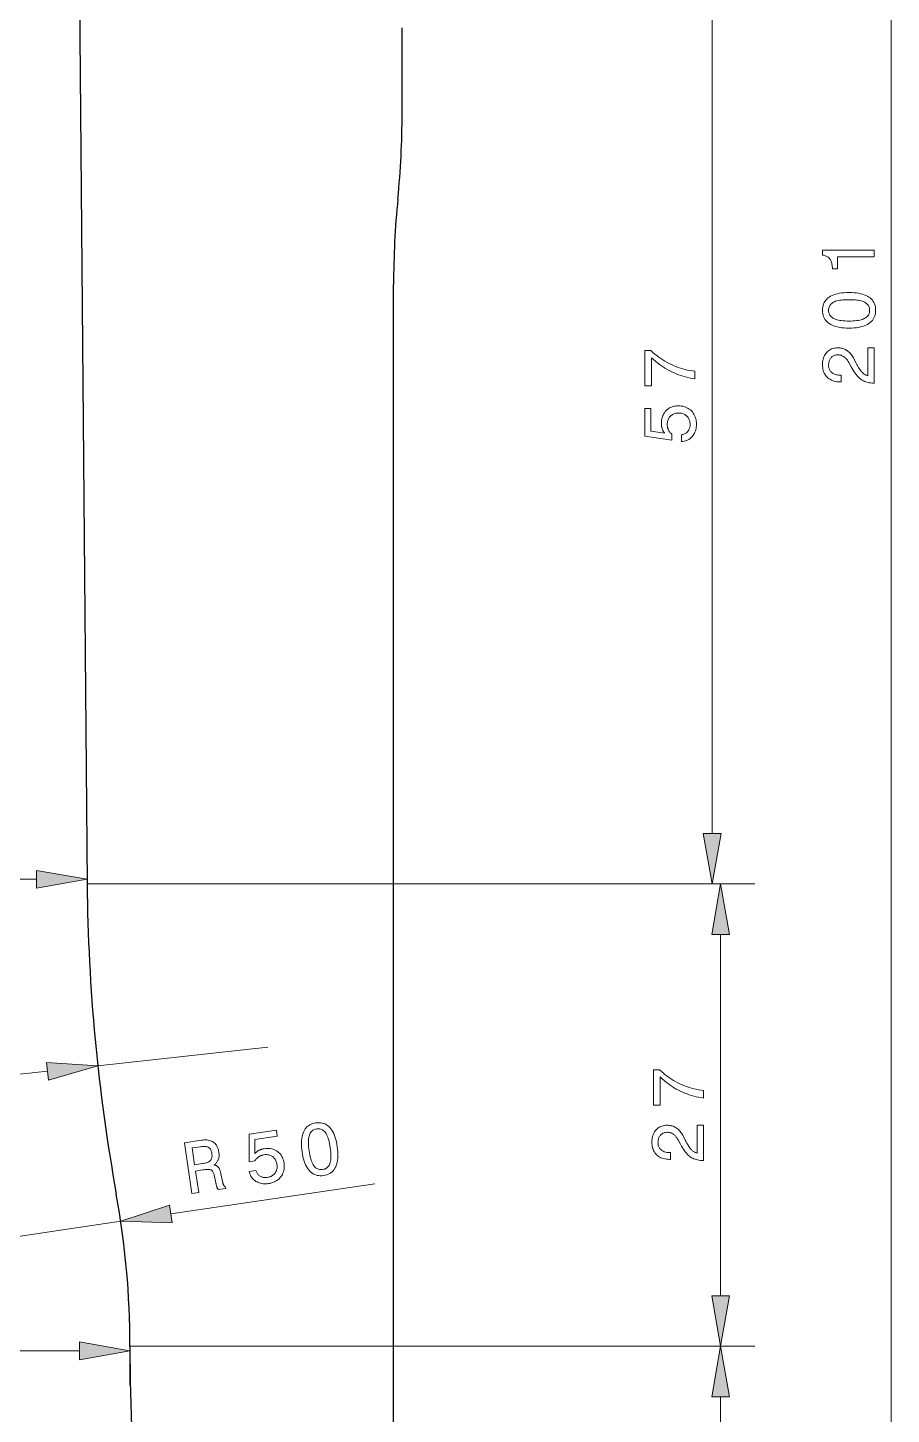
# Model space of a CAD drawing. Extents: x 0 to 297, y 0 to 550.
# Drawn here: x 156.5 to 206.9, y 190.7 to 271.6 of the extents above; entities that cross this region are included whole.
import ezdxf

# ---------------------------------------------------------------- set-up
doc = ezdxf.new("R2010")
doc.units = 0

msp = doc.modelspace()

# ---------------------------------------------------------------- linework, layer by layer
at = {"color": 7, "lineweight": 13}
for p, q in [((206.94, 157.576), (206.94, 352.667)), ((196.473, 224.576), (196.473, 275.667)), ((129.321, 221.895), (157.012, 221.895)), ((159.967, 221.622), (198.973, 221.622)), ((159.967, 221.622), (198.473, 221.622)), ((196.973, 197.576), (196.973, 218.667)), ((157.65, 210.686), (134.317, 208.153)), ((126.821, 194.358), (159.512, 194.358)), ((162.467, 194.622), (198.973, 194.622)), ((162.467, 194.622), (198.973, 194.622)), ((196.973, 165.576), (196.973, 191.667))]:
    msp.add_line(p, q, dxfattribs=at)
at = {"color": 7, "lineweight": 30}
for p, q in [((159.467, 278.622), (159.967, 221.622)), ((177.867, 150.622), (177.867, 256.622))]:
    msp.add_line(p, q, dxfattribs=at)
at = {"color": 7, "lineweight": 30, "ltscale": 0.125}
msp.add_line((178.367, 266.622), (178.367, 271.622), dxfattribs=at)
at = {"color": 7, "lineweight": 13, "ltscale": 0.056835}
msp.add_line((159.967, 221.622), (159.967, 223.895), dxfattribs=at)
at = {"color": 7, "lineweight": 13, "ltscale": 0.25}
for p, q in [((170.529, 212.083), (160.588, 211.004)), ((152.038, 200.463), (161.931, 201.923))]:
    msp.add_line(p, q, dxfattribs=at)
at = {"color": 7, "lineweight": 13, "ltscale": 0.30114}
msp.add_line((164.853, 202.355), (176.77, 204.114), dxfattribs=at)
at = {"color": 7, "lineweight": 13, "ltscale": 0.056581}
msp.add_line((162.467, 194.622), (162.467, 192.358), dxfattribs=at)
at = {"color": 7, "lineweight": 13}
for points in [[(205.94, 258.242), (203.806, 258.242), (203.806, 257.542), (203.5, 257.542), (203.498, 257.617), (203.493, 257.688), (203.485, 257.755), (203.475, 257.819), (203.462, 257.878), (203.446, 257.933), (203.428, 257.985), (203.407, 258.032), (203.384, 258.076), (203.358, 258.115), (203.329, 258.151), (203.297, 258.184), (203.262, 258.214), (203.223, 258.241), (203.181, 258.265), (203.135, 258.286), (203.087, 258.305), (203.035, 258.32), (202.979, 258.332), (202.921, 258.341), (202.921, 258.634), (205.94, 258.634)], [(204.476, 254.08), (204.328, 254.083), (204.187, 254.091), (204.053, 254.104), (203.926, 254.123), (203.806, 254.146), (203.694, 254.176), (203.589, 254.21), (203.491, 254.25), (203.401, 254.295), (203.318, 254.346), (203.242, 254.401), (203.175, 254.462), (203.115, 254.527), (203.064, 254.597), (203.02, 254.672), (202.984, 254.752), (202.956, 254.836), (202.936, 254.926), (202.925, 255.02), (202.921, 255.119), (202.925, 255.219), (202.936, 255.314), (202.956, 255.404), (202.984, 255.489), (203.019, 255.569), (203.062, 255.644), (203.114, 255.714), (203.173, 255.779), (203.24, 255.839), (203.315, 255.894), (203.397, 255.944), (203.487, 255.989), (203.585, 256.028), (203.69, 256.062), (203.802, 256.091), (203.922, 256.115), (204.05, 256.133), (204.184, 256.146), (204.327, 256.154), (204.476, 256.157), (204.626, 256.154), (204.768, 256.146), (204.902, 256.133), (205.029, 256.115), (205.148, 256.091), (205.26, 256.062), (205.365, 256.028), (205.462, 255.989), (205.552, 255.944), (205.634, 255.894), (205.708, 255.839), (205.775, 255.779), (205.834, 255.714), (205.885, 255.644), (205.928, 255.569), (205.963, 255.489), (205.991, 255.404), (206.01, 255.314), (206.022, 255.219), (206.026, 255.119), (206.022, 255.02), (206.01, 254.926), (205.991, 254.836), (205.963, 254.752), (205.927, 254.672), (205.884, 254.597), (205.833, 254.527), (205.774, 254.462), (205.707, 254.401), (205.632, 254.346), (205.549, 254.295), (205.459, 254.25), (205.362, 254.21), (205.258, 254.176), (205.146, 254.146), (205.027, 254.123), (204.9, 254.104), (204.766, 254.091), (204.625, 254.083)], [(204.476, 254.493), (204.597, 254.495), (204.711, 254.499), (204.818, 254.507), (204.919, 254.518), (205.013, 254.531), (205.101, 254.548), (205.181, 254.568), (205.256, 254.59), (205.323, 254.616), (205.384, 254.645), (205.439, 254.677), (205.488, 254.713), (205.531, 254.751), (205.568, 254.794), (205.6, 254.84), (205.626, 254.889), (205.646, 254.941), (205.66, 254.997), (205.669, 255.057), (205.672, 255.119), (205.669, 255.183), (205.66, 255.242), (205.646, 255.298), (205.626, 255.351), (205.601, 255.4), (205.569, 255.446), (205.532, 255.488), (205.49, 255.526), (205.441, 255.561), (205.387, 255.593), (205.327, 255.621), (205.26, 255.646), (205.186, 255.668), (205.105, 255.688), (205.017, 255.704), (204.923, 255.718), (204.821, 255.728), (204.713, 255.735), (204.598, 255.74), (204.476, 255.741), (204.354, 255.74), (204.239, 255.735), (204.13, 255.728), (204.029, 255.718), (203.934, 255.704), (203.846, 255.688), (203.765, 255.668), (203.691, 255.646), (203.624, 255.621), (203.564, 255.593), (203.51, 255.561), (203.461, 255.526), (203.418, 255.488), (203.381, 255.446), (203.35, 255.4), (203.325, 255.351), (203.305, 255.298), (203.29, 255.242), (203.282, 255.183), (203.279, 255.119), (203.282, 255.057), (203.29, 254.997), (203.305, 254.941), (203.325, 254.889), (203.351, 254.84), (203.383, 254.794), (203.42, 254.751), (203.463, 254.713), (203.512, 254.677), (203.567, 254.645), (203.628, 254.616), (203.695, 254.59), (203.769, 254.568), (203.85, 254.548), (203.938, 254.531), (204.032, 254.518), (204.133, 254.507), (204.241, 254.499), (204.355, 254.495)], [(195.473, 251.12), (195.329, 251.142), (195.187, 251.167), (195.048, 251.197), (194.91, 251.231), (194.775, 251.268), (194.641, 251.31), (194.509, 251.356), (194.38, 251.406), (194.252, 251.46), (194.127, 251.518), (194.003, 251.58), (193.88, 251.647), (193.758, 251.719), (193.637, 251.795), (193.517, 251.876), (193.398, 251.961), (193.281, 252.051), (193.164, 252.146), (193.049, 252.246), (192.934, 252.349), (192.934, 250.709), (192.54, 250.709), (192.54, 252.765), (192.899, 252.765), (193.011, 252.664), (193.125, 252.568), (193.24, 252.476), (193.357, 252.389), (193.476, 252.305), (193.597, 252.226), (193.719, 252.151), (193.843, 252.08), (193.969, 252.013), (194.096, 251.951), (194.225, 251.893), (194.356, 251.839), (194.489, 251.789), (194.624, 251.743), (194.761, 251.702), (194.899, 251.664), (195.04, 251.631), (195.182, 251.602), (195.326, 251.577), (195.473, 251.557)], [(205.94, 250.869), (205.927, 250.869), (205.839, 250.871), (205.755, 250.877), (205.673, 250.888), (205.594, 250.902), (205.519, 250.921), (205.446, 250.944), (205.376, 250.97), (205.309, 251.001), (205.245, 251.037), (205.184, 251.076), (205.124, 251.12), (205.065, 251.172), (205.005, 251.23), (204.946, 251.294), (204.887, 251.366), (204.828, 251.444), (204.769, 251.528), (204.71, 251.62), (204.651, 251.718), (204.592, 251.822), (204.453, 252.077), (204.428, 252.122), (204.402, 252.164), (204.376, 252.204), (204.349, 252.241), (204.321, 252.276), (204.293, 252.308), (204.264, 252.338), (204.235, 252.365), (204.205, 252.39), (204.174, 252.412), (204.142, 252.432), (204.11, 252.45), (204.076, 252.466), (204.041, 252.48), (204.006, 252.492), (203.969, 252.501), (203.931, 252.508), (203.892, 252.514), (203.851, 252.517), (203.81, 252.518), (203.764, 252.516), (203.719, 252.511), (203.676, 252.503), (203.634, 252.492), (203.595, 252.477), (203.557, 252.459), (203.522, 252.438), (203.488, 252.413), (203.456, 252.385), (203.425, 252.354), (203.398, 252.321), (203.373, 252.285), (203.351, 252.246), (203.332, 252.206), (203.316, 252.163), (203.302, 252.119), (203.292, 252.071), (203.285, 252.022), (203.28, 251.971), (203.279, 251.917), (203.281, 251.864), (203.286, 251.813), (203.296, 251.764), (203.309, 251.718), (203.325, 251.674), (203.346, 251.632), (203.37, 251.593), (203.398, 251.555), (203.429, 251.521), (203.464, 251.488), (203.503, 251.458), (203.544, 251.431), (203.588, 251.408), (203.635, 251.387), (203.685, 251.37), (203.737, 251.356), (203.792, 251.345), (203.85, 251.337), (203.911, 251.332), (203.975, 251.331), (204.011, 251.331), (204.011, 250.939), (203.949, 250.939), (203.856, 250.941), (203.768, 250.95), (203.683, 250.963), (203.601, 250.982), (203.524, 251.006), (203.451, 251.036), (203.382, 251.071), (203.317, 251.111), (203.255, 251.157), (203.198, 251.209), (203.145, 251.265), (203.098, 251.324), (203.056, 251.388), (203.02, 251.455), (202.99, 251.526), (202.965, 251.602), (202.946, 251.68), (202.932, 251.763), (202.923, 251.85), (202.921, 251.94), (202.923, 252.027), (202.93, 252.111), (202.943, 252.191), (202.96, 252.267), (202.982, 252.34), (203.009, 252.41), (203.041, 252.477), (203.078, 252.54), (203.12, 252.6), (203.167, 252.656), (203.218, 252.708), (203.272, 252.754), (203.329, 252.795), (203.389, 252.831), (203.452, 252.861), (203.519, 252.885), (203.588, 252.904), (203.66, 252.918), (203.736, 252.926), (203.814, 252.929), (203.876, 252.927), (203.935, 252.923), (203.993, 252.915), (204.05, 252.903), (204.105, 252.889), (204.159, 252.871), (204.211, 252.85), (204.261, 252.826), (204.31, 252.799), (204.357, 252.769), (204.403, 252.735), (204.448, 252.698), (204.492, 252.657), (204.534, 252.614), (204.575, 252.566), (204.614, 252.516), (204.653, 252.462), (204.69, 252.404), (204.726, 252.344), (204.761, 252.28), (204.89, 252.027), (204.927, 251.957), (204.963, 251.891), (204.999, 251.829), (205.034, 251.771), (205.068, 251.717), (205.102, 251.667), (205.135, 251.622), (205.167, 251.58), (205.198, 251.543), (205.229, 251.509), (205.26, 251.479), (205.291, 251.451), (205.323, 251.424), (205.356, 251.4), (205.39, 251.379), (205.424, 251.359), (205.459, 251.341), (205.495, 251.326), (205.531, 251.313), (205.568, 251.301), (205.568, 252.929), (205.94, 252.929)], [(194.691, 247.452), (194.691, 247.853), (194.736, 247.861), (194.78, 247.872), (194.822, 247.885), (194.861, 247.901), (194.899, 247.919), (194.935, 247.94), (194.968, 247.963), (194.999, 247.989), (195.029, 248.017), (195.056, 248.048), (195.081, 248.08), (195.104, 248.115), (195.123, 248.151), (195.141, 248.189), (195.155, 248.229), (195.167, 248.27), (195.176, 248.313), (195.183, 248.358), (195.187, 248.405), (195.188, 248.453), (195.186, 248.513), (195.181, 248.569), (195.172, 248.624), (195.159, 248.676), (195.142, 248.725), (195.122, 248.773), (195.098, 248.818), (195.071, 248.86), (195.039, 248.901), (195.005, 248.938), (194.967, 248.973), (194.927, 249.004), (194.884, 249.032), (194.839, 249.056), (194.792, 249.076), (194.743, 249.092), (194.691, 249.105), (194.637, 249.114), (194.581, 249.12), (194.522, 249.122), (194.462, 249.12), (194.405, 249.115), (194.35, 249.105), (194.297, 249.093), (194.247, 249.076), (194.2, 249.057), (194.155, 249.033), (194.112, 249.006), (194.072, 248.975), (194.035, 248.94), (194, 248.903), (193.97, 248.863), (193.942, 248.82), (193.919, 248.776), (193.899, 248.728), (193.883, 248.678), (193.87, 248.626), (193.861, 248.571), (193.855, 248.513), (193.854, 248.453), (193.854, 248.419), (193.856, 248.385), (193.86, 248.351), (193.865, 248.318), (193.871, 248.286), (193.879, 248.255), (193.888, 248.223), (193.898, 248.193), (193.91, 248.163), (193.923, 248.134), (193.938, 248.106), (193.954, 248.078), (193.971, 248.051), (193.99, 248.024), (194.01, 247.999), (194.031, 247.974), (194.054, 247.95), (194.078, 247.927), (194.103, 247.904), (194.13, 247.882), (194.13, 247.539), (192.54, 247.775), (192.54, 249.377), (192.894, 249.377), (192.894, 248.063), (193.702, 247.943), (193.683, 247.965), (193.666, 247.988), (193.649, 248.011), (193.633, 248.036), (193.618, 248.061), (193.604, 248.086), (193.591, 248.113), (193.579, 248.14), (193.568, 248.168), (193.557, 248.197), (193.548, 248.227), (193.54, 248.257), (193.532, 248.288), (193.526, 248.319), (193.52, 248.35), (193.516, 248.383), (193.512, 248.415), (193.51, 248.449), (193.508, 248.482), (193.508, 248.517), (193.511, 248.607), (193.519, 248.694), (193.532, 248.778), (193.552, 248.857), (193.576, 248.933), (193.606, 249.006), (193.642, 249.075), (193.683, 249.14), (193.73, 249.202), (193.782, 249.26), (193.838, 249.313), (193.898, 249.361), (193.962, 249.403), (194.028, 249.44), (194.099, 249.471), (194.172, 249.496), (194.249, 249.516), (194.33, 249.53), (194.414, 249.539), (194.501, 249.541), (194.593, 249.538), (194.682, 249.529), (194.768, 249.514), (194.85, 249.494), (194.928, 249.467), (195.003, 249.434), (195.074, 249.395), (195.142, 249.35), (195.206, 249.3), (195.266, 249.243), (195.322, 249.182), (195.372, 249.116), (195.415, 249.048), (195.454, 248.976), (195.486, 248.9), (195.512, 248.82), (195.533, 248.737), (195.547, 248.65), (195.556, 248.56), (195.559, 248.466), (195.557, 248.383), (195.55, 248.302), (195.538, 248.225), (195.521, 248.15), (195.499, 248.078), (195.473, 248.01), (195.442, 247.944), (195.406, 247.881), (195.365, 247.82), (195.32, 247.763), (195.27, 247.71), (195.218, 247.661), (195.163, 247.618), (195.104, 247.579), (195.043, 247.546), (194.978, 247.517), (194.911, 247.493), (194.84, 247.475), (194.767, 247.461)], [(195.952, 224.576), (196.473, 221.622), (196.994, 224.576)], [(157.012, 221.374), (159.967, 221.895), (157.012, 222.416)], [(197.494, 218.667), (196.973, 221.622), (196.452, 218.667)], [(157.707, 210.168), (160.588, 211.004), (157.594, 211.204)], [(195.973, 209.12), (195.829, 209.142), (195.687, 209.167), (195.548, 209.197), (195.41, 209.231), (195.275, 209.268), (195.141, 209.31), (195.009, 209.356), (194.88, 209.406), (194.752, 209.46), (194.627, 209.518), (194.503, 209.58), (194.38, 209.647), (194.258, 209.719), (194.137, 209.795), (194.017, 209.876), (193.898, 209.961), (193.781, 210.051), (193.664, 210.146), (193.549, 210.246), (193.434, 210.349), (193.434, 208.709), (193.04, 208.709), (193.04, 210.765), (193.399, 210.765), (193.511, 210.664), (193.625, 210.568), (193.74, 210.476), (193.857, 210.389), (193.976, 210.305), (194.097, 210.226), (194.219, 210.151), (194.343, 210.08), (194.469, 210.013), (194.596, 209.951), (194.725, 209.893), (194.856, 209.839), (194.989, 209.789), (195.124, 209.743), (195.261, 209.702), (195.399, 209.664), (195.54, 209.631), (195.682, 209.602), (195.826, 209.577), (195.973, 209.557)], [(172.521, 205.976), (172.502, 206.124), (172.49, 206.265), (172.483, 206.399), (172.483, 206.527), (172.489, 206.649), (172.502, 206.764), (172.521, 206.873), (172.546, 206.976), (172.577, 207.072), (172.615, 207.161), (172.659, 207.244), (172.709, 207.32), (172.765, 207.388), (172.826, 207.45), (172.894, 207.504), (172.968, 207.551), (173.048, 207.591), (173.133, 207.623), (173.225, 207.649), (173.322, 207.667), (173.422, 207.678), (173.517, 207.68), (173.609, 207.674), (173.697, 207.659), (173.782, 207.636), (173.862, 207.604), (173.939, 207.563), (174.012, 207.514), (174.081, 207.457), (174.146, 207.39), (174.208, 207.316), (174.265, 207.234), (174.318, 207.143), (174.367, 207.044), (174.412, 206.937), (174.453, 206.822), (174.49, 206.698), (174.523, 206.567), (174.551, 206.427), (174.576, 206.28), (174.595, 206.132), (174.608, 205.99), (174.614, 205.855), (174.615, 205.727), (174.609, 205.605), (174.597, 205.49), (174.578, 205.382), (174.553, 205.28), (174.522, 205.185), (174.485, 205.096), (174.442, 205.015), (174.392, 204.94), (174.336, 204.872), (174.274, 204.812), (174.207, 204.758), (174.133, 204.711), (174.053, 204.672), (173.966, 204.639), (173.874, 204.614), (173.776, 204.595), (173.677, 204.585), (173.582, 204.583), (173.491, 204.589), (173.403, 204.604), (173.319, 204.627), (173.238, 204.659), (173.161, 204.7), (173.088, 204.749), (173.019, 204.806), (172.953, 204.872), (172.891, 204.947), (172.833, 205.029), (172.779, 205.119), (172.73, 205.217), (172.685, 205.324), (172.644, 205.438), (172.607, 205.561), (172.574, 205.691), (172.546, 205.83)], [(172.93, 206.037), (172.949, 205.918), (172.97, 205.805), (172.994, 205.7), (173.019, 205.602), (173.046, 205.511), (173.075, 205.427), (173.107, 205.35), (173.14, 205.28), (173.175, 205.217), (173.213, 205.161), (173.253, 205.112), (173.295, 205.068), (173.34, 205.031), (173.387, 205.001), (173.437, 204.976), (173.489, 204.957), (173.544, 204.945), (173.602, 204.939), (173.662, 204.939), (173.724, 204.946), (173.786, 204.958), (173.844, 204.975), (173.897, 204.997), (173.947, 205.024), (173.991, 205.057), (174.032, 205.095), (174.068, 205.137), (174.1, 205.185), (174.128, 205.238), (174.151, 205.296), (174.17, 205.36), (174.185, 205.43), (174.196, 205.507), (174.204, 205.589), (174.207, 205.679), (174.206, 205.774), (174.202, 205.876), (174.194, 205.984), (174.181, 206.098), (174.165, 206.219), (174.145, 206.34), (174.124, 206.453), (174.101, 206.559), (174.076, 206.658), (174.049, 206.75), (174.02, 206.835), (173.989, 206.912), (173.956, 206.982), (173.921, 207.045), (173.884, 207.1), (173.845, 207.149), (173.804, 207.192), (173.759, 207.229), (173.712, 207.259), (173.663, 207.283), (173.61, 207.302), (173.555, 207.314), (173.498, 207.319), (173.438, 207.319), (173.375, 207.313), (173.313, 207.301), (173.255, 207.284), (173.202, 207.261), (173.153, 207.234), (173.108, 207.201), (173.068, 207.163), (173.031, 207.12), (172.999, 207.071), (172.971, 207.018), (172.947, 206.959), (172.928, 206.894), (172.912, 206.824), (172.9, 206.747), (172.893, 206.664), (172.889, 206.575), (172.889, 206.48), (172.894, 206.378), (172.902, 206.27), (172.914, 206.157)], [(195.973, 205.469), (195.96, 205.469), (195.872, 205.471), (195.788, 205.477), (195.706, 205.488), (195.628, 205.502), (195.552, 205.521), (195.479, 205.543), (195.409, 205.57), (195.342, 205.601), (195.278, 205.636), (195.217, 205.676), (195.157, 205.72), (195.098, 205.772), (195.038, 205.829), (194.979, 205.894), (194.92, 205.965), (194.861, 206.043), (194.802, 206.128), (194.743, 206.219), (194.684, 206.317), (194.626, 206.422), (194.486, 206.677), (194.461, 206.722), (194.435, 206.764), (194.409, 206.804), (194.382, 206.841), (194.354, 206.876), (194.326, 206.908), (194.297, 206.938), (194.268, 206.965), (194.238, 206.99), (194.207, 207.012), (194.175, 207.032), (194.143, 207.05), (194.109, 207.066), (194.074, 207.08), (194.039, 207.091), (194.002, 207.101), (193.964, 207.108), (193.925, 207.113), (193.885, 207.117), (193.843, 207.118), (193.797, 207.116), (193.752, 207.111), (193.709, 207.103), (193.667, 207.091), (193.628, 207.077), (193.59, 207.059), (193.555, 207.038), (193.521, 207.013), (193.489, 206.985), (193.459, 206.954), (193.431, 206.92), (193.406, 206.884), (193.384, 206.846), (193.365, 206.806), (193.349, 206.763), (193.336, 206.718), (193.325, 206.671), (193.318, 206.622), (193.314, 206.57), (193.312, 206.517), (193.314, 206.463), (193.32, 206.413), (193.329, 206.364), (193.342, 206.318), (193.358, 206.273), (193.379, 206.232), (193.403, 206.192), (193.431, 206.155), (193.462, 206.12), (193.498, 206.088), (193.536, 206.058), (193.577, 206.031), (193.621, 206.008), (193.668, 205.987), (193.718, 205.97), (193.77, 205.956), (193.826, 205.945), (193.883, 205.937), (193.944, 205.932), (194.008, 205.931), (194.044, 205.931), (194.044, 205.539), (193.982, 205.539), (193.89, 205.541), (193.801, 205.549), (193.716, 205.563), (193.635, 205.582), (193.557, 205.606), (193.484, 205.636), (193.415, 205.671), (193.35, 205.711), (193.288, 205.757), (193.231, 205.808), (193.178, 205.864), (193.131, 205.924), (193.09, 205.988), (193.053, 206.055), (193.023, 206.126), (192.998, 206.201), (192.979, 206.28), (192.965, 206.363), (192.956, 206.449), (192.954, 206.54), (192.956, 206.627), (192.964, 206.71), (192.976, 206.79), (192.993, 206.867), (193.015, 206.94), (193.042, 207.01), (193.075, 207.077), (193.112, 207.14), (193.153, 207.199), (193.2, 207.256), (193.251, 207.308), (193.305, 207.354), (193.362, 207.395), (193.422, 207.43), (193.485, 207.46), (193.552, 207.485), (193.621, 207.504), (193.693, 207.518), (193.769, 207.526), (193.848, 207.529), (193.909, 207.527), (193.968, 207.522), (194.027, 207.514), (194.083, 207.503), (194.138, 207.489), (194.192, 207.471), (194.244, 207.45), (194.294, 207.426), (194.343, 207.399), (194.39, 207.368), (194.436, 207.335), (194.481, 207.298), (194.525, 207.257), (194.567, 207.213), (194.608, 207.166), (194.648, 207.115), (194.686, 207.061), (194.723, 207.004), (194.759, 206.943), (194.794, 206.879), (194.923, 206.626), (194.96, 206.556), (194.996, 206.49), (195.032, 206.428), (195.067, 206.37), (195.101, 206.317), (195.135, 206.267), (195.168, 206.221), (195.2, 206.18), (195.231, 206.142), (195.262, 206.109), (195.293, 206.078), (195.324, 206.05), (195.356, 206.024), (195.389, 206), (195.423, 205.978), (195.457, 205.959), (195.492, 205.941), (195.528, 205.926), (195.564, 205.912), (195.602, 205.901), (195.602, 207.529), (195.973, 207.529)], [(166.087, 203.548), (165.65, 206.511), (166.641, 206.658), (166.726, 206.668), (166.809, 206.674), (166.888, 206.674), (166.963, 206.67), (167.034, 206.661), (167.103, 206.646), (167.167, 206.627), (167.228, 206.603), (167.286, 206.574), (167.34, 206.54), (167.39, 206.502), (167.436, 206.458), (167.479, 206.41), (167.517, 206.358), (167.551, 206.3), (167.581, 206.239), (167.608, 206.172), (167.63, 206.101), (167.648, 206.026), (167.662, 205.945), (167.668, 205.897), (167.672, 205.85), (167.674, 205.804), (167.673, 205.76), (167.671, 205.716), (167.666, 205.674), (167.659, 205.633), (167.649, 205.594), (167.638, 205.555), (167.624, 205.518), (167.608, 205.482), (167.59, 205.447), (167.57, 205.413), (167.548, 205.381), (167.523, 205.35), (167.497, 205.321), (167.468, 205.293), (167.437, 205.266), (167.404, 205.24), (167.369, 205.216), (167.402, 205.21), (167.434, 205.202), (167.464, 205.194), (167.492, 205.183), (167.518, 205.172), (167.543, 205.158), (167.567, 205.144), (167.588, 205.127), (167.608, 205.11), (167.626, 205.091), (167.643, 205.069), (167.66, 205.044), (167.676, 205.016), (167.692, 204.984), (167.706, 204.948), (167.721, 204.909), (167.735, 204.867), (167.748, 204.821), (167.761, 204.772), (167.773, 204.719), (167.875, 204.242), (167.882, 204.212), (167.889, 204.184), (167.896, 204.157), (167.903, 204.132), (167.91, 204.109), (167.918, 204.087), (167.925, 204.067), (167.933, 204.049), (167.941, 204.033), (167.949, 204.018), (167.957, 204.005), (167.966, 203.993), (167.975, 203.981), (167.985, 203.97), (167.996, 203.96), (168.007, 203.951), (168.018, 203.942), (168.031, 203.934), (168.043, 203.928), (168.057, 203.921), (168.069, 203.84), (167.62, 203.774), (167.613, 203.783), (167.606, 203.793), (167.599, 203.805), (167.592, 203.817), (167.585, 203.83), (167.578, 203.844), (167.571, 203.859), (167.564, 203.875), (167.558, 203.893), (167.551, 203.911), (167.545, 203.93), (167.538, 203.951), (167.531, 203.973), (167.525, 203.996), (167.518, 204.021), (167.511, 204.047), (167.504, 204.075), (167.497, 204.103), (167.491, 204.134), (167.484, 204.165), (167.406, 204.546), (167.394, 204.601), (167.38, 204.652), (167.366, 204.699), (167.35, 204.741), (167.333, 204.779), (167.315, 204.813), (167.296, 204.843), (167.275, 204.868), (167.254, 204.889), (167.232, 204.906), (167.206, 204.919), (167.174, 204.929), (167.136, 204.937), (167.092, 204.942), (167.043, 204.945), (166.987, 204.945), (166.926, 204.942), (166.858, 204.937), (166.785, 204.928), (166.706, 204.918), (166.299, 204.858), (166.484, 203.606)], [(169.428, 204.831), (169.824, 204.89), (169.839, 204.846), (169.856, 204.804), (169.875, 204.765), (169.897, 204.728), (169.92, 204.693), (169.946, 204.661), (169.974, 204.631), (170.004, 204.604), (170.036, 204.579), (170.07, 204.557), (170.106, 204.537), (170.144, 204.519), (170.182, 204.505), (170.222, 204.494), (170.264, 204.485), (170.307, 204.479), (170.351, 204.477), (170.396, 204.477), (170.443, 204.48), (170.491, 204.485), (170.549, 204.496), (170.605, 204.51), (170.657, 204.527), (170.707, 204.547), (170.753, 204.57), (170.797, 204.597), (170.838, 204.628), (170.876, 204.661), (170.912, 204.698), (170.944, 204.738), (170.973, 204.78), (170.998, 204.824), (171.019, 204.871), (171.036, 204.918), (171.049, 204.968), (171.058, 205.019), (171.063, 205.072), (171.064, 205.127), (171.062, 205.184), (171.055, 205.242), (171.044, 205.301), (171.031, 205.357), (171.014, 205.41), (170.993, 205.46), (170.97, 205.507), (170.943, 205.551), (170.913, 205.592), (170.88, 205.63), (170.844, 205.665), (170.804, 205.697), (170.762, 205.726), (170.718, 205.751), (170.672, 205.771), (170.624, 205.788), (170.574, 205.801), (170.523, 205.81), (170.469, 205.815), (170.413, 205.816), (170.356, 205.813), (170.296, 205.806), (170.262, 205.8), (170.229, 205.793), (170.196, 205.784), (170.164, 205.775), (170.133, 205.764), (170.103, 205.752), (170.074, 205.738), (170.045, 205.724), (170.017, 205.707), (169.99, 205.69), (169.964, 205.672), (169.939, 205.652), (169.915, 205.631), (169.892, 205.608), (169.869, 205.585), (169.848, 205.56), (169.827, 205.534), (169.808, 205.507), (169.789, 205.479), (169.771, 205.449), (169.431, 205.399), (169.433, 207.006), (171.018, 207.24), (171.07, 206.889), (169.77, 206.698), (169.769, 205.881), (169.788, 205.903), (169.808, 205.924), (169.829, 205.943), (169.85, 205.963), (169.873, 205.981), (169.897, 205.999), (169.921, 206.015), (169.946, 206.032), (169.972, 206.047), (169.999, 206.061), (170.027, 206.075), (170.056, 206.088), (170.085, 206.099), (170.115, 206.11), (170.146, 206.12), (170.177, 206.129), (170.209, 206.138), (170.241, 206.145), (170.274, 206.151), (170.308, 206.157), (170.398, 206.167), (170.485, 206.172), (170.57, 206.171), (170.651, 206.163), (170.73, 206.15), (170.807, 206.131), (170.88, 206.106), (170.951, 206.074), (171.018, 206.037), (171.083, 205.994), (171.145, 205.946), (171.201, 205.894), (171.252, 205.837), (171.298, 205.777), (171.339, 205.712), (171.374, 205.643), (171.405, 205.569), (171.431, 205.492), (171.451, 205.41), (171.467, 205.324), (171.477, 205.232), (171.482, 205.143), (171.479, 205.056), (171.471, 204.972), (171.455, 204.89), (171.434, 204.812), (171.406, 204.736), (171.372, 204.662), (171.331, 204.592), (171.283, 204.524), (171.231, 204.459), (171.174, 204.401), (171.112, 204.347), (171.046, 204.299), (170.976, 204.256), (170.901, 204.218), (170.822, 204.186), (170.738, 204.159), (170.65, 204.137), (170.558, 204.12), (170.475, 204.11), (170.394, 204.106), (170.316, 204.106), (170.24, 204.112), (170.165, 204.123), (170.094, 204.139), (170.024, 204.16), (169.956, 204.186), (169.891, 204.218), (169.827, 204.254), (169.767, 204.295), (169.712, 204.34), (169.661, 204.388), (169.614, 204.441), (169.572, 204.496), (169.534, 204.556), (169.501, 204.619), (169.472, 204.686), (169.448, 204.757)], [(166.584, 206.278), (166.1, 206.207), (166.245, 205.22), (166.702, 205.288), (166.77, 205.299), (166.832, 205.312), (166.891, 205.326), (166.944, 205.342), (166.994, 205.36), (167.038, 205.38), (167.078, 205.401), (167.114, 205.424), (167.145, 205.448), (167.171, 205.474), (167.194, 205.503), (167.213, 205.534), (167.229, 205.567), (167.242, 205.603), (167.252, 205.642), (167.258, 205.684), (167.262, 205.728), (167.262, 205.775), (167.259, 205.824), (167.252, 205.876), (167.244, 205.927), (167.232, 205.975), (167.219, 206.019), (167.203, 206.059), (167.185, 206.097), (167.165, 206.131), (167.143, 206.161), (167.118, 206.189), (167.091, 206.212), (167.061, 206.233), (167.029, 206.25), (166.993, 206.265), (166.954, 206.276), (166.912, 206.285), (166.866, 206.291), (166.816, 206.294), (166.763, 206.294), (166.707, 206.292), (166.647, 206.287)], [(164.777, 202.87), (161.931, 201.923), (164.929, 201.839)], [(196.452, 197.576), (196.973, 194.622), (197.494, 197.576)], [(159.512, 193.838), (162.467, 194.358), (159.512, 194.879)], [(197.494, 191.667), (196.973, 194.622), (196.452, 191.667)]]:
    msp.add_lwpolyline(points, close=True, dxfattribs=at)
at = {"color": 7, "lineweight": 30}
for centre, radius, start, end in [((128.242, 266.622), 50.125, 354.27519, 360), ((227.992, 256.622), 50.125, 174.27519, 180.00001), ((267.082, 222.561), 107.119, 180.50259, 190.24304), ((112.467, 194.622), 50, 0, 10.24304), ((295.69, 194.622), 133.223, 179.99999, 189.29016)]:
    msp.add_arc(centre, radius, start, end, dxfattribs=at)
at = {"color": 7, "lineweight": 13}
for points in [[(195.952, 224.576), (196.473, 221.622), (195.952, 224.576), (196.994, 224.576)], [(157.012, 221.374), (159.967, 221.895), (157.012, 221.374), (157.012, 222.416)], [(197.494, 218.667), (196.973, 221.622), (197.494, 218.667), (196.452, 218.667)], [(157.707, 210.168), (160.588, 211.004), (157.707, 210.168), (157.594, 211.204)], [(164.777, 202.87), (161.931, 201.923), (164.777, 202.87), (164.929, 201.839)], [(196.452, 197.576), (196.973, 194.622), (196.452, 197.576), (197.494, 197.576)], [(159.512, 193.838), (162.467, 194.358), (159.512, 193.838), (159.512, 194.879)], [(197.494, 191.667), (196.973, 194.622), (197.494, 191.667), (196.452, 191.667)]]:
    msp.add_solid(points, dxfattribs=at)

doc.saveas('drawing.dxf')
